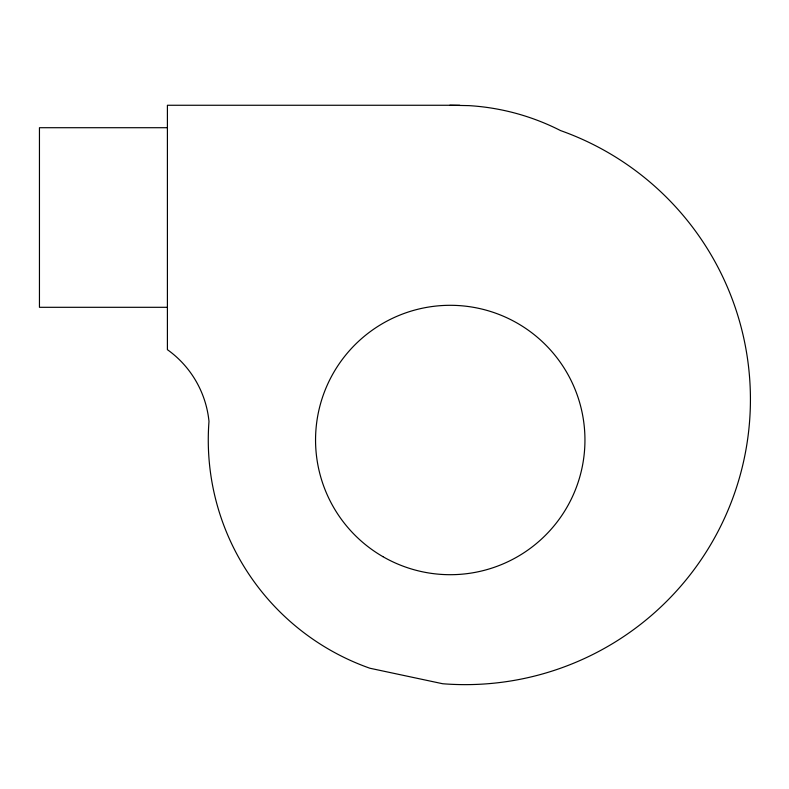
<?xml version="1.0" encoding="UTF-8"?>
<svg xmlns="http://www.w3.org/2000/svg" width="789" height="789" viewBox="0 0 789 789"><rect width="100%" height="100%" fill="white"/><g stroke="black" fill="none" stroke-linecap="round" stroke-linejoin="round"><path stroke-width="1.18" d="M449.838 105.262L468.952 105.627A232.39 232.39 0 0 1 560.545 130.579A285.233 285.233 0 0 1 442.698 683.747L369.873 668.234A241.976 241.976 0 0 1 208.986 421.425A100.331 100.331 0 0 0 167.406 349.665L167.406 105.262L459.74 105.262M167.406 127.71L39.45 127.71L39.45 307.306L167.406 307.306M382.902 556.649A134.692 134.692 0 0 0 584.945 439.996A134.692 134.692 0 0 0 382.902 323.352A134.692 134.692 0 0 0 382.902 556.649"/></g></svg>
